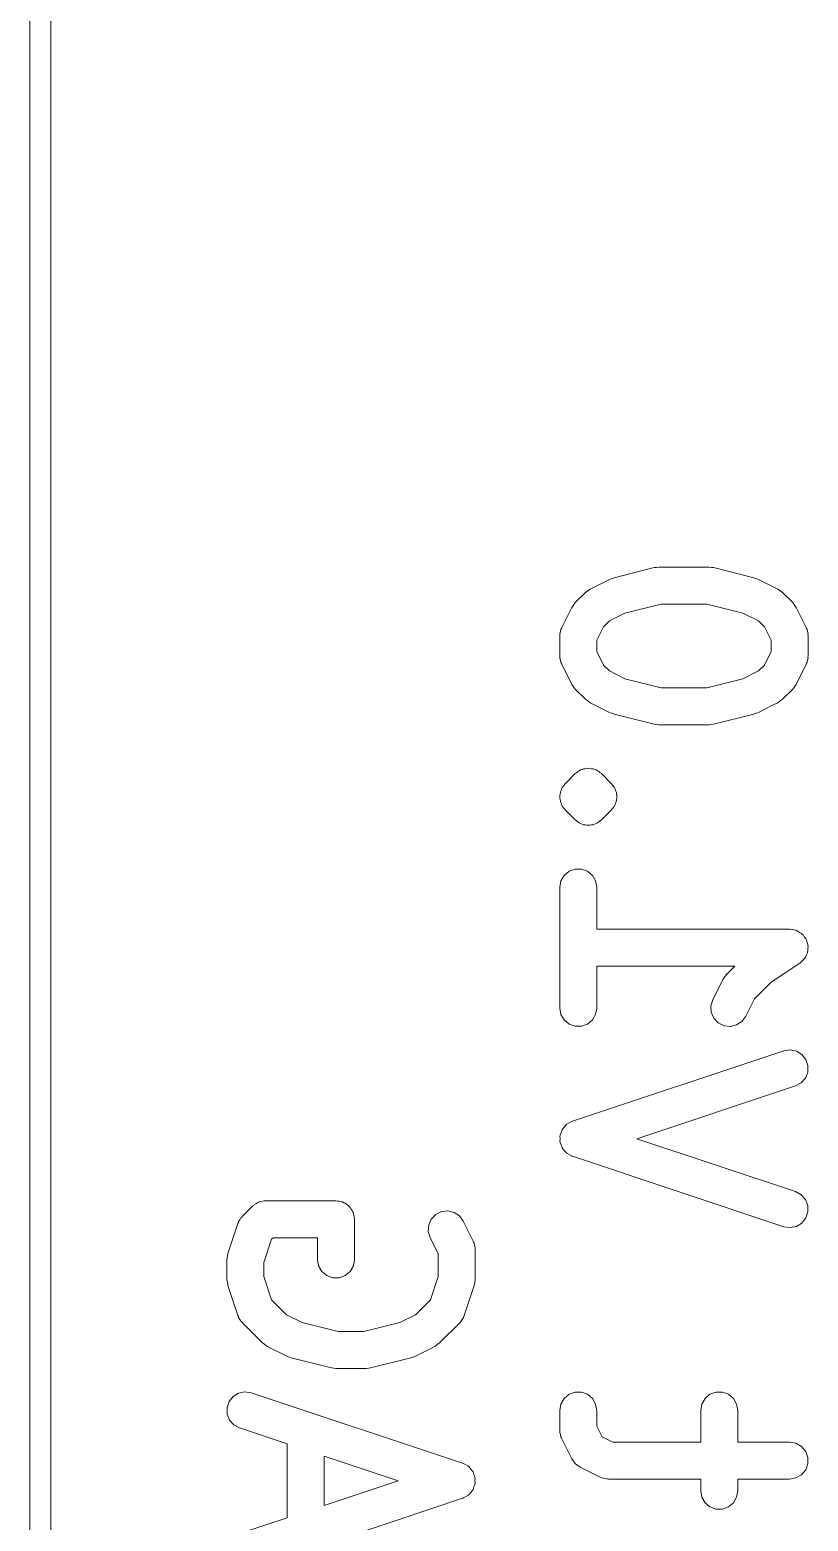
# Model space of a CAD drawing. Extents: x 83.8 to 162.6, y -99.1 to -55.8.
# Drawn here: x 83.77 to 87.45, y -74.76 to -67.7 of the extents above; entities that cross this region are included whole.
import ezdxf

# ---------------------------------------------------------------- set-up
doc = ezdxf.new("R2010")
doc.units = 0
doc.layers.get('0').update_dxf_attribs({"lineweight": 0})
doc.layers.add('Beschriftung', color=11, linetype='Continuous', lineweight=0)

msp = doc.modelspace()

# ---------------------------------------------------------------- linework, layer by layer
for p, q in [((83.77, -99.06), (83.77, -55.88)), ((83.87, -55.93), (83.87, -99.01))]:
    msp.add_line(p, q)
at = {"layer": 'Beschriftung'}
for p, q in [((86.5339, -70.2977), (86.7243, -70.2501)), ((86.7243, -70.2501), (86.735, -70.2493)), ((86.735, -70.2493), (86.7456, -70.2475)), ((86.7456, -70.2475), (86.9837, -70.2475)), ((86.9837, -70.2475), (86.9942, -70.2493)), ((86.9942, -70.2493), (87.0049, -70.2501)), ((87.0049, -70.2501), (87.1954, -70.2977)), ((86.4207, -70.3519), (86.516, -70.3043)), ((86.516, -70.3043), (86.5251, -70.3016)), ((86.5251, -70.3016), (86.5339, -70.2977)), ((87.1954, -70.2977), (87.2041, -70.3016)), ((87.2041, -70.3016), (87.2133, -70.3043)), ((87.2133, -70.3043), (87.3085, -70.3519)), ((86.3504, -70.4159), (86.398, -70.3683)), ((86.398, -70.3683), (86.4095, -70.3603)), ((86.4095, -70.3603), (86.4207, -70.3519)), ((87.3085, -70.3519), (87.3198, -70.3603)), ((87.3198, -70.3603), (87.3313, -70.3683)), ((87.3313, -70.3683), (87.3789, -70.4159)), ((86.2864, -70.5339), (86.334, -70.4387)), ((86.334, -70.4387), (86.3423, -70.4274)), ((86.3423, -70.4274), (86.3504, -70.4159)), ((86.7563, -70.4225), (86.5856, -70.4651)), ((86.9729, -70.4225), (86.7563, -70.4225)), ((87.1436, -70.4651), (86.9729, -70.4225)), ((87.3789, -70.4159), (87.3869, -70.4274)), ((87.3869, -70.4274), (87.3953, -70.4387)), ((87.3953, -70.4387), (87.4429, -70.5339)), ((86.4841, -70.5296), (86.4521, -70.5937)), ((86.5117, -70.5021), (86.4841, -70.5296)), ((86.5856, -70.4651), (86.5117, -70.5021)), ((87.2175, -70.5021), (87.1436, -70.4651)), ((87.2451, -70.5296), (87.2175, -70.5021)), ((87.2771, -70.5937), (87.2451, -70.5296)), ((86.2771, -70.573), (86.278, -70.5681)), ((86.2771, -70.6683), (86.2771, -70.573)), ((86.2777, -70.563), (86.2806, -70.5532)), ((86.278, -70.5681), (86.2777, -70.563)), ((86.2806, -70.5532), (86.2824, -70.5431)), ((86.2824, -70.5431), (86.2849, -70.5387)), ((86.2849, -70.5387), (86.2864, -70.5339)), ((86.4521, -70.5937), (86.4521, -70.6476)), ((87.2771, -70.6476), (87.2771, -70.5937)), ((87.4429, -70.5339), (87.4443, -70.5387)), ((87.4443, -70.5387), (87.4468, -70.5431)), ((87.4468, -70.5431), (87.4486, -70.5532)), ((87.4486, -70.5532), (87.4515, -70.563)), ((87.4515, -70.563), (87.4512, -70.5681)), ((87.4512, -70.5681), (87.4521, -70.573)), ((87.4521, -70.573), (87.4521, -70.6683)), ((86.278, -70.6733), (86.2771, -70.6683)), ((86.2777, -70.6783), (86.278, -70.6733)), ((86.4521, -70.6476), (86.4841, -70.7117)), ((87.2451, -70.7117), (87.2771, -70.6476)), ((87.4521, -70.6683), (87.4512, -70.6733)), ((87.4512, -70.6733), (87.4515, -70.6783)), ((86.2806, -70.6881), (86.2777, -70.6783)), ((86.2824, -70.6982), (86.2806, -70.6881)), ((86.2849, -70.7026), (86.2824, -70.6982)), ((86.2864, -70.7074), (86.2849, -70.7026)), ((86.334, -70.8027), (86.2864, -70.7074)), ((86.4841, -70.7117), (86.5117, -70.7392)), ((86.5117, -70.7392), (86.5856, -70.7762)), ((87.1436, -70.7762), (87.2175, -70.7392)), ((87.2175, -70.7392), (87.2451, -70.7117)), ((87.4429, -70.7074), (87.3953, -70.8027)), ((87.4443, -70.7026), (87.4429, -70.7074)), ((87.4468, -70.6982), (87.4443, -70.7026)), ((87.4486, -70.6881), (87.4468, -70.6982)), ((87.4515, -70.6783), (87.4486, -70.6881)), ((86.3423, -70.8139), (86.334, -70.8027)), ((86.3504, -70.8254), (86.3423, -70.8139)), ((86.5856, -70.7762), (86.7563, -70.8189)), ((86.9729, -70.8189), (87.1436, -70.7762)), ((87.3869, -70.8139), (87.3789, -70.8254)), ((87.3953, -70.8027), (87.3869, -70.8139)), ((86.398, -70.873), (86.3504, -70.8254)), ((86.4095, -70.8811), (86.398, -70.873)), ((86.4207, -70.8894), (86.4095, -70.8811)), ((86.7563, -70.8189), (86.9729, -70.8189)), ((87.3198, -70.8811), (87.3085, -70.8894)), ((87.3313, -70.873), (87.3198, -70.8811)), ((87.3789, -70.8254), (87.3313, -70.873)), ((86.516, -70.937), (86.4207, -70.8894)), ((86.5251, -70.9398), (86.516, -70.937)), ((86.5339, -70.9436), (86.5251, -70.9398)), ((86.7243, -70.9913), (86.5339, -70.9436)), ((87.1954, -70.9436), (87.0049, -70.9913)), ((87.2041, -70.9397), (87.1954, -70.9436)), ((87.2133, -70.937), (87.2041, -70.9397)), ((87.2771, -70.9051), (87.2133, -70.937)), ((87.3085, -70.8894), (87.2771, -70.9051)), ((86.735, -70.992), (86.7243, -70.9913)), ((86.7456, -70.9939), (86.735, -70.992)), ((86.9837, -70.9939), (86.7456, -70.9939)), ((86.9942, -70.992), (86.9837, -70.9939)), ((87.0049, -70.9913), (86.9942, -70.992)), ((86.3027, -71.2731), (86.3504, -71.2255)), ((86.3504, -71.2255), (86.3566, -71.2211)), ((86.3566, -71.2211), (86.3621, -71.2157)), ((86.3621, -71.2157), (86.369, -71.2124)), ((86.369, -71.2124), (86.3753, -71.208)), ((86.3753, -71.208), (86.3827, -71.206)), ((86.3827, -71.206), (86.3896, -71.2028)), ((86.3896, -71.2028), (86.3972, -71.2021)), ((86.3972, -71.2021), (86.4046, -71.2002)), ((86.4046, -71.2002), (86.4122, -71.2008)), ((86.4122, -71.2008), (86.4199, -71.2002)), ((86.4199, -71.2002), (86.4273, -71.2021)), ((86.4273, -71.2021), (86.4349, -71.2028)), ((86.4349, -71.2028), (86.4418, -71.206)), ((86.4418, -71.206), (86.4492, -71.208)), ((86.4492, -71.208), (86.4555, -71.2124)), ((86.4555, -71.2124), (86.4624, -71.2157)), ((86.4624, -71.2157), (86.4678, -71.2211)), ((86.4678, -71.2211), (86.4741, -71.2255)), ((86.4741, -71.2255), (86.5217, -71.2731)), ((86.2801, -71.3123), (86.2833, -71.3054)), ((86.2833, -71.3054), (86.2853, -71.298)), ((86.2853, -71.298), (86.2875, -71.2948)), ((86.2875, -71.2948), (86.2888, -71.2912)), ((86.2888, -71.2912), (86.2913, -71.2883)), ((86.2913, -71.2883), (86.2929, -71.2848)), ((86.2929, -71.2848), (86.2984, -71.2793)), ((86.2984, -71.2793), (86.3027, -71.2731)), ((86.5217, -71.2731), (86.5261, -71.2793)), ((86.5261, -71.2793), (86.5315, -71.2848)), ((86.5315, -71.2848), (86.5332, -71.2883)), ((86.5332, -71.2883), (86.5356, -71.2912)), ((86.5356, -71.2912), (86.537, -71.2948)), ((86.537, -71.2948), (86.5392, -71.298)), ((86.5392, -71.298), (86.5411, -71.3054)), ((86.5411, -71.3054), (86.5444, -71.3123)), ((86.2775, -71.3273), (86.2784, -71.3236)), ((86.2781, -71.335), (86.2775, -71.3273)), ((86.2775, -71.3426), (86.2781, -71.335)), ((86.2784, -71.3463), (86.2775, -71.3426)), ((86.2784, -71.3198), (86.2798, -71.3161)), ((86.2784, -71.3236), (86.2784, -71.3198)), ((86.2784, -71.3501), (86.2784, -71.3463)), ((86.2798, -71.3538), (86.2784, -71.3501)), ((86.2798, -71.3161), (86.2801, -71.3123)), ((86.2801, -71.3576), (86.2798, -71.3538)), ((86.2833, -71.3645), (86.2801, -71.3576)), ((86.2853, -71.3719), (86.2833, -71.3645)), ((86.2875, -71.3751), (86.2853, -71.3719)), ((86.2888, -71.3787), (86.2875, -71.3751)), ((86.2913, -71.3816), (86.2888, -71.3787)), ((86.5356, -71.3787), (86.5332, -71.3816)), ((86.537, -71.3751), (86.5356, -71.3787)), ((86.5392, -71.3719), (86.537, -71.3751)), ((86.5411, -71.3645), (86.5392, -71.3719)), ((86.5444, -71.3576), (86.5411, -71.3645)), ((86.5444, -71.3123), (86.5447, -71.3161)), ((86.5447, -71.3538), (86.5444, -71.3576)), ((86.5447, -71.3161), (86.546, -71.3198)), ((86.546, -71.3501), (86.5447, -71.3538)), ((86.546, -71.3198), (86.546, -71.3236)), ((86.546, -71.3236), (86.547, -71.3273)), ((86.547, -71.3426), (86.546, -71.3463)), ((86.546, -71.3463), (86.546, -71.3501)), ((86.547, -71.3273), (86.5464, -71.335)), ((86.5464, -71.335), (86.547, -71.3426)), ((86.2929, -71.3851), (86.2913, -71.3816)), ((86.2984, -71.3906), (86.2929, -71.3851)), ((86.3027, -71.3968), (86.2984, -71.3906)), ((86.3504, -71.4444), (86.3027, -71.3968)), ((86.3566, -71.4488), (86.3504, -71.4444)), ((86.3621, -71.4542), (86.3566, -71.4488)), ((86.4678, -71.4488), (86.4624, -71.4542)), ((86.4741, -71.4444), (86.4678, -71.4488)), ((86.5217, -71.3968), (86.4741, -71.4444)), ((86.5261, -71.3906), (86.5217, -71.3968)), ((86.5315, -71.3851), (86.5261, -71.3906)), ((86.5332, -71.3816), (86.5315, -71.3851)), ((86.369, -71.4575), (86.3621, -71.4542)), ((86.3753, -71.4619), (86.369, -71.4575)), ((86.3827, -71.4639), (86.3753, -71.4619)), ((86.3896, -71.4671), (86.3827, -71.4639)), ((86.3972, -71.4678), (86.3896, -71.4671)), ((86.4046, -71.4697), (86.3972, -71.4678)), ((86.4122, -71.4691), (86.4046, -71.4697)), ((86.4199, -71.4697), (86.4122, -71.4691)), ((86.4273, -71.4678), (86.4199, -71.4697)), ((86.4349, -71.4671), (86.4273, -71.4678)), ((86.4418, -71.4639), (86.4349, -71.4671)), ((86.4492, -71.4619), (86.4418, -71.4639)), ((86.4555, -71.4575), (86.4492, -71.4619)), ((86.4624, -71.4542), (86.4555, -71.4575)), ((86.2771, -71.7635), (86.2824, -71.7336)), ((86.2824, -71.7336), (86.2976, -71.7073)), ((86.2976, -71.7073), (86.3209, -71.6877)), ((86.3209, -71.6877), (86.3494, -71.6774)), ((86.3494, -71.6774), (86.3798, -71.6774)), ((86.3798, -71.6774), (86.4084, -71.6877)), ((86.4084, -71.6877), (86.4316, -71.7073)), ((86.4316, -71.7073), (86.4468, -71.7336)), ((86.4468, -71.7336), (86.4521, -71.7635)), ((86.2771, -72.335), (86.2771, -71.7635)), ((86.4521, -71.7635), (86.4521, -71.9617)), ((86.4521, -71.9617), (87.3646, -71.9617)), ((87.3646, -71.9617), (87.3694, -71.9626)), ((87.3694, -71.9626), (87.3742, -71.9623)), ((87.3742, -71.9623), (87.3843, -71.9652)), ((87.3843, -71.9652), (87.3945, -71.967)), ((87.3945, -71.967), (87.3987, -71.9694)), ((87.3987, -71.9694), (87.4034, -71.9708)), ((87.4034, -71.9708), (87.4118, -71.977)), ((87.4118, -71.977), (87.4209, -71.9822)), ((87.4209, -71.9822), (87.424, -71.9859)), ((87.424, -71.9859), (87.4279, -71.9888)), ((87.4279, -71.9888), (87.4337, -71.9975)), ((87.4337, -71.9975), (87.4404, -72.0055)), ((87.4404, -72.0055), (87.4421, -72.01)), ((87.4421, -72.01), (87.4447, -72.0141)), ((87.4447, -72.0141), (87.4472, -72.0242)), ((87.444, -72.0832), (87.4404, -72.093)), ((87.4486, -72.0738), (87.444, -72.0832)), ((87.4472, -72.0242), (87.4508, -72.034)), ((87.4491, -72.069), (87.4486, -72.0738)), ((87.4508, -72.0644), (87.4491, -72.069)), ((87.4508, -72.034), (87.4508, -72.0389)), ((87.4508, -72.0389), (87.4519, -72.0436)), ((87.4519, -72.0436), (87.4508, -72.054)), ((87.4508, -72.054), (87.4508, -72.0644)), ((87.1058, -72.1367), (86.4521, -72.1367)), ((86.4521, -72.1367), (86.4521, -72.335)), ((87.0647, -72.1778), (87.1058, -72.1367)), ((87.4132, -72.122), (87.2775, -72.2125)), ((87.4167, -72.1187), (87.4132, -72.122)), ((87.4209, -72.1163), (87.4167, -72.1187)), ((87.4276, -72.1083), (87.4209, -72.1163)), ((87.4351, -72.1011), (87.4276, -72.1083)), ((87.4373, -72.0967), (87.4351, -72.1011)), ((87.4404, -72.093), (87.4373, -72.0967)), ((87.0006, -72.2958), (87.0483, -72.2006)), ((87.0483, -72.2006), (87.0566, -72.1893)), ((87.0566, -72.1893), (87.0647, -72.1778)), ((87.2775, -72.2125), (87.1984, -72.2915)), ((86.992, -72.3249), (87.0006, -72.2958)), ((87.1984, -72.2915), (87.1572, -72.3741)), ((86.2824, -72.3649), (86.2771, -72.335)), ((86.2976, -72.3912), (86.2824, -72.3649)), ((86.4468, -72.3649), (86.4316, -72.3912)), ((86.4521, -72.335), (86.4468, -72.3649)), ((86.9938, -72.3553), (86.992, -72.3249)), ((87.0059, -72.3832), (86.9938, -72.3553)), ((86.3209, -72.4107), (86.2976, -72.3912)), ((86.3494, -72.4211), (86.3209, -72.4107)), ((86.3798, -72.4211), (86.3494, -72.4211)), ((86.4084, -72.4107), (86.3798, -72.4211)), ((86.4316, -72.3912), (86.4084, -72.4107)), ((87.0268, -72.4052), (87.0059, -72.3832)), ((87.054, -72.4188), (87.0268, -72.4052)), ((87.0841, -72.4223), (87.054, -72.4188)), ((87.1137, -72.4152), (87.0841, -72.4223)), ((87.1391, -72.3985), (87.1137, -72.4152)), ((87.1572, -72.3741), (87.1391, -72.3985)), ((86.3369, -72.871), (87.3369, -72.5377)), ((87.3369, -72.5377), (87.367, -72.5332)), ((87.367, -72.5332), (87.3968, -72.5393)), ((87.3968, -72.5393), (87.4227, -72.5552)), ((87.4227, -72.5552), (87.4416, -72.579)), ((87.4416, -72.579), (87.4512, -72.6078)), ((87.4503, -72.6382), (87.4392, -72.6665)), ((87.4512, -72.6078), (87.4503, -72.6382)), ((87.3923, -72.7037), (86.6413, -72.954)), ((87.419, -72.6892), (87.3923, -72.7037)), ((87.4392, -72.6665), (87.419, -72.6892)), ((86.2789, -72.9365), (86.2836, -72.9245)), ((86.2836, -72.9245), (86.2877, -72.9123)), ((86.2877, -72.9123), (86.2892, -72.9104)), ((86.2892, -72.9104), (86.2901, -72.9082)), ((86.2901, -72.9082), (86.2986, -72.8986)), ((86.2986, -72.8986), (86.3066, -72.8885)), ((86.3066, -72.8885), (86.3086, -72.8873)), ((86.3086, -72.8873), (86.3102, -72.8855)), ((86.3102, -72.8855), (86.3215, -72.8793)), ((86.3215, -72.8793), (86.3325, -72.8726)), ((86.3325, -72.8726), (86.3348, -72.8721)), ((86.3348, -72.8721), (86.3369, -72.871)), ((86.2781, -72.9412), (86.2788, -72.9389)), ((86.2784, -72.954), (86.2781, -72.9412)), ((86.2781, -72.9668), (86.2784, -72.954)), ((86.2788, -72.9691), (86.2781, -72.9668)), ((86.2788, -72.9389), (86.2789, -72.9365)), ((86.2789, -72.9715), (86.2788, -72.9691)), ((86.2836, -72.9835), (86.2789, -72.9715)), ((86.2877, -72.9957), (86.2836, -72.9835)), ((86.2892, -72.9976), (86.2877, -72.9957)), ((86.2901, -72.9998), (86.2892, -72.9976)), ((86.2986, -73.0094), (86.2901, -72.9998)), ((86.6413, -72.954), (87.3923, -73.2043)), ((86.3066, -73.0195), (86.2986, -73.0094)), ((86.3086, -73.0207), (86.3066, -73.0195)), ((86.3102, -73.0225), (86.3086, -73.0207)), ((86.3215, -73.0287), (86.3102, -73.0225)), ((86.3325, -73.0354), (86.3215, -73.0287)), ((86.3348, -73.0359), (86.3325, -73.0354)), ((86.3369, -73.037), (86.3348, -73.0359)), ((87.3369, -73.3703), (86.3369, -73.037)), ((87.3923, -73.2043), (87.419, -73.2188)), ((84.7754, -73.3207), (84.823, -73.2731)), ((84.823, -73.2731), (84.8261, -73.2709)), ((84.8261, -73.2709), (84.8286, -73.2679)), ((84.8286, -73.2679), (84.8385, -73.2622)), ((84.8385, -73.2622), (84.8479, -73.2557)), ((84.8479, -73.2557), (84.8516, -73.2547)), ((84.8516, -73.2547), (84.8549, -73.2527)), ((84.8549, -73.2527), (84.8662, -73.2507)), ((84.8662, -73.2507), (84.8772, -73.2478)), ((84.8772, -73.2478), (84.8811, -73.2481)), ((84.8811, -73.2481), (84.8849, -73.2475)), ((84.8849, -73.2475), (85.2182, -73.2475)), ((85.2182, -73.2475), (85.2257, -73.2488)), ((85.2257, -73.2488), (85.2334, -73.2488)), ((85.2334, -73.2488), (85.2406, -73.2514)), ((85.2406, -73.2514), (85.2481, -73.2527)), ((85.2481, -73.2527), (85.2547, -73.2566)), ((85.2547, -73.2566), (85.2619, -73.2592)), ((85.2619, -73.2592), (85.2678, -73.2641)), ((85.2678, -73.2641), (85.2744, -73.2679)), ((85.2744, -73.2679), (85.2794, -73.2738)), ((85.2794, -73.2738), (85.2852, -73.2787)), ((85.2852, -73.2787), (85.289, -73.2853)), ((85.289, -73.2853), (85.294, -73.2912)), ((87.419, -73.2188), (87.4392, -73.2415)), ((87.4392, -73.2415), (87.4503, -73.2698)), ((87.4503, -73.2698), (87.4512, -73.3002)), ((84.7066, -73.4978), (84.7542, -73.3549)), ((84.7542, -73.3549), (84.7566, -73.3505)), ((84.7566, -73.3505), (84.7579, -73.3456)), ((84.7579, -73.3456), (84.7638, -73.3372)), ((84.7638, -73.3372), (84.7687, -73.3282)), ((84.7687, -73.3282), (84.7725, -73.3248)), ((84.7725, -73.3248), (84.7754, -73.3207)), ((85.294, -73.2912), (85.2966, -73.2984)), ((85.2966, -73.2984), (85.3004, -73.305)), ((85.3004, -73.305), (85.3017, -73.3126)), ((85.3017, -73.3126), (85.3044, -73.3198)), ((85.3044, -73.3198), (85.3044, -73.3274)), ((85.3044, -73.3274), (85.3057, -73.335)), ((85.3057, -73.335), (85.3057, -73.5254)), ((85.6569, -73.3622), (85.669, -73.3344)), ((85.669, -73.3344), (85.6899, -73.3123)), ((85.6899, -73.3123), (85.7171, -73.2987)), ((85.7171, -73.2987), (85.7472, -73.2952)), ((85.7472, -73.2952), (85.7768, -73.3023)), ((85.7768, -73.3023), (85.8022, -73.319)), ((85.8022, -73.319), (85.8203, -73.3434)), ((85.8203, -73.3434), (85.8679, -73.4387)), ((87.4227, -73.3528), (87.3968, -73.3687)), ((87.4416, -73.329), (87.4227, -73.3528)), ((87.4512, -73.3002), (87.4416, -73.329)), ((84.9211, -73.4225), (84.9137, -73.4298)), ((85.1307, -73.4225), (84.9211, -73.4225)), ((85.1307, -73.5254), (85.1307, -73.4225)), ((85.6551, -73.3926), (85.6569, -73.3622)), ((85.6637, -73.4217), (85.6551, -73.3926)), ((85.7021, -73.4985), (85.6637, -73.4217)), ((87.367, -73.3748), (87.3369, -73.3703)), ((87.3968, -73.3687), (87.367, -73.3748)), ((84.7046, -73.5116), (84.7066, -73.4978)), ((84.9137, -73.4298), (84.8771, -73.5396)), ((85.7021, -73.6065), (85.7021, -73.4985)), ((85.8679, -73.4387), (85.8693, -73.4435)), ((85.8693, -73.4435), (85.8718, -73.4479)), ((85.8718, -73.4479), (85.8736, -73.458)), ((85.8736, -73.458), (85.8765, -73.4678)), ((85.8765, -73.4678), (85.8762, -73.4728)), ((85.8762, -73.4728), (85.8771, -73.4778)), ((85.8771, -73.4778), (85.8771, -73.6207)), ((84.7021, -73.5254), (84.7046, -73.5116)), ((84.7021, -73.6207), (84.7021, -73.5254)), ((84.8771, -73.5396), (84.8771, -73.6065)), ((85.136, -73.5554), (85.1307, -73.5254)), ((85.1512, -73.5817), (85.136, -73.5554)), ((85.3004, -73.5554), (85.2852, -73.5817)), ((85.3057, -73.5254), (85.3004, -73.5554)), ((84.7046, -73.6345), (84.7021, -73.6207)), ((84.7066, -73.6483), (84.7046, -73.6345)), ((84.8771, -73.6065), (84.9137, -73.7163)), ((85.1744, -73.6012), (85.1512, -73.5817)), ((85.203, -73.6116), (85.1744, -73.6012)), ((85.2334, -73.6116), (85.203, -73.6116)), ((85.2619, -73.6012), (85.2334, -73.6116)), ((85.2852, -73.5817), (85.2619, -73.6012)), ((85.6655, -73.7163), (85.7021, -73.6065)), ((85.8747, -73.6345), (85.8726, -73.6483)), ((85.8771, -73.6207), (85.8747, -73.6345)), ((84.7542, -73.7912), (84.7066, -73.6483)), ((85.8726, -73.6483), (85.825, -73.7912)), ((84.9137, -73.7163), (84.9843, -73.7869)), ((85.5949, -73.7869), (85.6655, -73.7163)), ((84.7566, -73.7956), (84.7542, -73.7912)), ((84.7579, -73.8005), (84.7566, -73.7956)), ((84.7638, -73.8089), (84.7579, -73.8005)), ((84.7687, -73.8179), (84.7638, -73.8089)), ((84.7725, -73.8213), (84.7687, -73.8179)), ((84.7754, -73.8254), (84.7725, -73.8213)), ((84.8706, -73.9206), (84.7754, -73.8254)), ((84.9843, -73.7869), (85.0583, -73.8238)), ((85.0583, -73.8238), (85.229, -73.8665)), ((85.3503, -73.8665), (85.521, -73.8238)), ((85.521, -73.8238), (85.5949, -73.7869)), ((85.8039, -73.8254), (85.7086, -73.9206)), ((85.8068, -73.8213), (85.8039, -73.8254)), ((85.8105, -73.8179), (85.8068, -73.8213)), ((85.8154, -73.8089), (85.8105, -73.8179)), ((85.8213, -73.8005), (85.8154, -73.8089)), ((85.8226, -73.7956), (85.8213, -73.8005)), ((85.825, -73.7912), (85.8226, -73.7956)), ((84.8821, -73.9287), (84.8706, -73.9206)), ((85.229, -73.8665), (85.3503, -73.8665)), ((85.7086, -73.9206), (85.6972, -73.9287)), ((84.8933, -73.937), (84.8821, -73.9287)), ((84.9886, -73.9846), (84.8933, -73.937)), ((84.9978, -73.9874), (84.9886, -73.9846)), ((85.0065, -73.9913), (84.9978, -73.9874)), ((85.197, -74.0389), (85.0065, -73.9913)), ((85.5727, -73.9913), (85.3823, -74.0389)), ((85.5815, -73.9874), (85.5727, -73.9913)), ((85.5907, -73.9846), (85.5815, -73.9874)), ((85.6859, -73.937), (85.5907, -73.9846)), ((85.6972, -73.9287), (85.6859, -73.937)), ((85.2076, -74.0396), (85.197, -74.0389)), ((85.2182, -74.0415), (85.2076, -74.0396)), ((85.361, -74.0415), (85.2182, -74.0415)), ((85.3716, -74.0396), (85.361, -74.0415)), ((85.3823, -74.0389), (85.3716, -74.0396)), ((84.7031, -74.2269), (84.7127, -74.1981)), ((84.7127, -74.1981), (84.7316, -74.1742)), ((84.7316, -74.1742), (84.7575, -74.1583)), ((84.7575, -74.1583), (84.7872, -74.1522)), ((84.7872, -74.1522), (84.8173, -74.1567)), ((84.8173, -74.1567), (85.8173, -74.49)), ((86.2824, -74.2098), (86.2976, -74.1835)), ((86.2976, -74.1835), (86.3209, -74.1639)), ((86.3209, -74.1639), (86.3494, -74.1535)), ((86.3494, -74.1535), (86.3798, -74.1535)), ((86.3798, -74.1535), (86.4084, -74.1639)), ((86.4084, -74.1639), (86.4316, -74.1835)), ((86.4316, -74.1835), (86.4468, -74.2098)), ((86.9491, -74.2098), (86.9643, -74.1835)), ((86.9643, -74.1835), (86.9875, -74.1639)), ((86.9875, -74.1639), (87.0161, -74.1535)), ((87.0161, -74.1535), (87.0465, -74.1535)), ((87.0465, -74.1535), (87.075, -74.1639)), ((87.075, -74.1639), (87.0983, -74.1835)), ((87.0983, -74.1835), (87.1135, -74.2098)), ((84.7039, -74.2573), (84.7031, -74.2269)), ((84.7151, -74.2855), (84.7039, -74.2573)), ((86.2771, -74.2397), (86.2824, -74.2098)), ((86.2771, -74.335), (86.2771, -74.2397)), ((86.4468, -74.2098), (86.4521, -74.2397)), ((86.4521, -74.2397), (86.4521, -74.3143)), ((86.9438, -74.2397), (86.9491, -74.2098)), ((86.9438, -74.3903), (86.9438, -74.2397)), ((87.1135, -74.2098), (87.1188, -74.2397)), ((87.1188, -74.2397), (87.1188, -74.3903)), ((84.7352, -74.3083), (84.7151, -74.2855)), ((84.7619, -74.3227), (84.7352, -74.3083)), ((84.9878, -74.398), (84.7619, -74.3227)), ((86.278, -74.3399), (86.2771, -74.335)), ((86.2777, -74.345), (86.278, -74.3399)), ((86.2806, -74.3548), (86.2777, -74.345)), ((86.4521, -74.3143), (86.4775, -74.365)), ((84.9878, -74.7481), (84.9878, -74.398)), ((86.2824, -74.3649), (86.2806, -74.3548)), ((86.2849, -74.3692), (86.2824, -74.3649)), ((86.2864, -74.3741), (86.2849, -74.3692)), ((86.334, -74.4693), (86.2864, -74.3741)), ((86.4775, -74.365), (86.5281, -74.3903)), ((86.5281, -74.3903), (86.9438, -74.3903)), ((87.1188, -74.3903), (87.3646, -74.3903)), ((87.3646, -74.3903), (87.3945, -74.3956)), ((87.3945, -74.3956), (87.4209, -74.4108)), ((87.4209, -74.4108), (87.4404, -74.4341)), ((85.5129, -74.573), (85.1628, -74.4564)), ((85.1628, -74.4564), (85.1628, -74.6897)), ((86.3416, -74.4796), (86.334, -74.4693)), ((86.3487, -74.4903), (86.3416, -74.4796)), ((87.4404, -74.4341), (87.4508, -74.4626)), ((87.4508, -74.4626), (87.4508, -74.493)), ((85.8173, -74.49), (85.8194, -74.4912)), ((85.8194, -74.4912), (85.8218, -74.4917)), ((85.8218, -74.4917), (85.8327, -74.4984)), ((85.8327, -74.4984), (85.844, -74.5045)), ((85.844, -74.5045), (85.8456, -74.5063)), ((85.8456, -74.5063), (85.8477, -74.5076)), ((85.8477, -74.5076), (85.8557, -74.5176)), ((85.8557, -74.5176), (85.8642, -74.5272)), ((85.8642, -74.5272), (85.8651, -74.5295)), ((85.8651, -74.5295), (85.8666, -74.5314)), ((85.8666, -74.5314), (85.8706, -74.5436)), ((85.8706, -74.5436), (85.8753, -74.5555)), ((85.8753, -74.5555), (85.8754, -74.5579)), ((86.3506, -74.4918), (86.3487, -74.4903)), ((86.3521, -74.4937), (86.3506, -74.4918)), ((86.3628, -74.5008), (86.3521, -74.4937)), ((86.3731, -74.5085), (86.3628, -74.5008)), ((86.4683, -74.5561), (86.3731, -74.5085)), ((86.4732, -74.5575), (86.4683, -74.5561)), ((86.4775, -74.56), (86.4732, -74.5575)), ((87.4209, -74.5448), (87.3945, -74.56)), ((87.4404, -74.5216), (87.4209, -74.5448)), ((87.4508, -74.493), (87.4404, -74.5216)), ((85.1628, -74.6897), (85.5129, -74.573)), ((85.8642, -74.6189), (85.8557, -74.6285)), ((85.8651, -74.6166), (85.8642, -74.6189)), ((85.8666, -74.6147), (85.8651, -74.6166)), ((85.8706, -74.6025), (85.8666, -74.6147)), ((85.8753, -74.5906), (85.8706, -74.6025)), ((85.8754, -74.5882), (85.8753, -74.5906)), ((85.8754, -74.5579), (85.8762, -74.5602)), ((85.8762, -74.5859), (85.8754, -74.5882)), ((85.8762, -74.5602), (85.8758, -74.573)), ((85.8758, -74.573), (85.8762, -74.5859)), ((86.4876, -74.5618), (86.4775, -74.56)), ((86.4975, -74.5647), (86.4876, -74.5618)), ((86.5025, -74.5644), (86.4975, -74.5647)), ((86.5075, -74.5653), (86.5025, -74.5644)), ((86.9438, -74.5653), (86.5075, -74.5653)), ((86.9438, -74.6207), (86.9438, -74.5653)), ((86.9491, -74.6506), (86.9438, -74.6207)), ((87.1188, -74.6207), (87.1135, -74.6506)), ((87.3646, -74.5653), (87.1188, -74.5653)), ((87.1188, -74.5653), (87.1188, -74.6207)), ((87.3945, -74.56), (87.3646, -74.5653)), ((85.8173, -74.6561), (85.5129, -74.7575)), ((85.8194, -74.6549), (85.8173, -74.6561)), ((85.8218, -74.6544), (85.8194, -74.6549)), ((85.8327, -74.6477), (85.8218, -74.6544)), ((85.844, -74.6416), (85.8327, -74.6477)), ((85.8456, -74.6398), (85.844, -74.6416)), ((85.8477, -74.6385), (85.8456, -74.6398)), ((85.8557, -74.6285), (85.8477, -74.6385)), ((86.9643, -74.6769), (86.9491, -74.6506)), ((86.9875, -74.6964), (86.9643, -74.6769)), ((87.0161, -74.7068), (86.9875, -74.6964)), ((87.075, -74.6964), (87.0465, -74.7068)), ((87.0983, -74.6769), (87.075, -74.6964)), ((87.1135, -74.6506), (87.0983, -74.6769)), ((84.7619, -74.8234), (84.9878, -74.7481)), ((85.5129, -74.7575), (84.8173, -74.9894)), ((87.0465, -74.7068), (87.0161, -74.7068))]:
    msp.add_line(p, q, dxfattribs=at)

doc.saveas('drawing.dxf')
